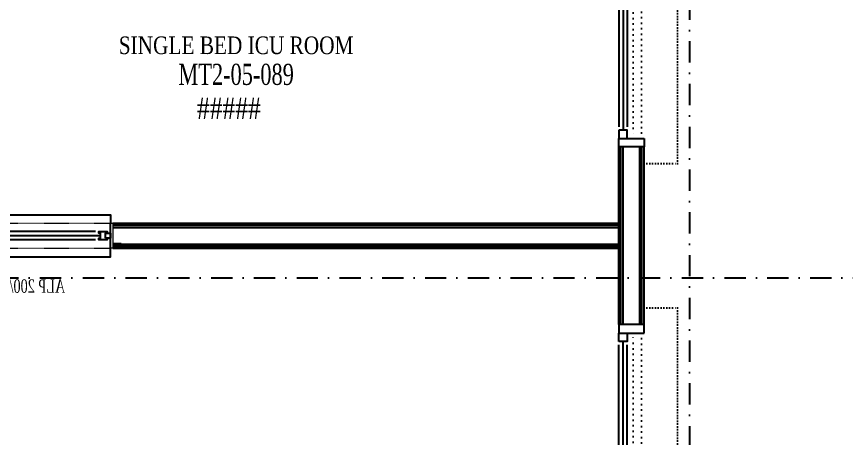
# Model space of a CAD drawing. Header units: inches. Extents: x -772 to 6765, y -813 to 4093.
# Drawn here: x 449 to 943.6, y 1154.2 to 1405.7 of the extents above; entities that cross this region are included whole.
import ezdxf
from ezdxf.enums import TextEntityAlignment as Align

# ---------------------------------------------------------------- set-up
doc = ezdxf.new("R2010")
doc.units = ezdxf.units.IN
doc.header["$MEASUREMENT"] = 0
doc.set_wipeout_variables(frame=1)
for name, pattern in [('Dash', [0.6, 0.3, -0.3]), ('DASHDOT', [25.4, 12.7, -6.35, 0, -6.35]), ('DOT2', [3.175, 0, -3.175])]:
    doc.linetypes.add(name, pattern=pattern)
for name, color, linetype in [('FHM_BEYAZ ALÇIPAN', 7, 'Continuous'), ('H_GAP_Cam', 153, 'Continuous'), ('H_GAP_Denizlik', 81, 'Continuous'), ('H_GAP_Gorunus1', 230, 'Continuous'), ('H_GAP_Kapi_', 120, 'Continuous'), ('H_GAP_KapiIzdusum', 8, 'DOT2'), ('H_GAP_PencereDuvari', 252, 'Continuous'), ('H_GAP_PozKapi', 9, 'Continuous'), ('H_GAP_WipeoutKapi', 255, 'DOT2'), ('H_ROM_MahalEng', 61, 'Continuous'), ('H_ROM_MahalNumarasi', 61, 'Continuous'), ('H_STR_Aks', 250, 'DASHDOT')]:
    doc.layers.add(name, color=color, linetype=linetype)
for name, color, linetype, lineweight in [('H_GAP_Kapi', 120, 'Continuous', 25), ('Sedef İnşaat_Beyaz Alçıpanel', 7, 'Continuous', 18), ('Sedef İnşaat_Beyaz Alçıpanel_İzdüşüm', 7, 'Dash', 18), ('Sedef İnşaat_KDP100', 40, 'Continuous', 18)]:
    doc.layers.add(name, color=color, linetype=linetype, lineweight=lineweight)
doc.styles.add('HG', font='times.ttf')
doc.styles.add('HG_POZ', font='times.ttf')
doc.styles.add('XR_IZM_MH_PLN_04_ROM$0$HG', font='times.ttf')

# ---------------------------------------------------------------- blocks, each defined once
blk = doc.blocks.new('*U44')
at = {"layer": 'H_GAP_PozKapi', "color": 132, "style": 'HG_POZ', "width": 0.7}
blk.add_attdef('KAPIPOZ', text='', height=15, dxfattribs=at).set_placement((156.79, -22.06), align=Align.MIDDLE)
at = {"ltscale": 50}
blk.add_wipeout([(0, 3.5), (320, 3.5), (320, -18.5), (0, -18.5)], dxfattribs=at).dxf.layer = 'H_GAP_WipeoutKapi'
for points in [[(0, -15), (5, -15), (5, 0), (0, 0)], [(155, 0), (160, 0), (160, -5), (155, -5)], [(310, 0), (315, 0), (315, -5), (310, -5)], [(315, -15), (320, -15), (320, 0), (315, 0)], [(10, -13.5), (5, -13.5), (5, -8.5), (10, -8.5)], [(160, -13.5), (155, -13.5), (155, -8.5), (160, -8.5)]]:
    blk.add_lwpolyline(points, close=True)
at = {"layer": 'H_GAP_Cam'}
for p, q in [((162, 0), (308, 0)), ((62, -4.16), (103, -4.16)), ((103, -4.16), (93.83, -0.33)), ((160, -2.5), (310, -2.5)), ((12, -8.5), (153, -8.5)), ((162, -5), (308, -5)), ((10, -11), (155, -11)), ((12, -13.5), (153, -13.5))]:
    blk.add_line(p, q, dxfattribs=at)
at = {"layer": 'H_GAP_Kapi_', "linetype": 'DOT2', "ltscale": 0.5}
blk.add_lwpolyline([(330, -15), (330, -35), (-10, -35), (-10, -15)], dxfattribs=at)
at = {"layer": 'H_GAP_KapiIzdusum', "linetype": 'DOT2'}
blk.add_lwpolyline([(155, -8.5), (315, -8.5), (315, -13.5), (155, -13.5)], dxfattribs=at)
blk = doc.blocks.new('Not_Mahal')
at = {"color": 0, "style": 'XR_IZM_MH_PLN_04_ROM$0$HG', "width": 0.7}
blk.add_attdef('NO', text='', height=18, dxfattribs=at).set_placement((0, 22.5), align=Align.MIDDLE_CENTER)
blk = doc.blocks.new('*U117')
at = {"layer": 'H_GAP_PozKapi', "color": 20, "style": 'HG_POZ', "width": 0.7}
blk.add_attdef('KAPIPOZ', text='', height=15, dxfattribs=at).set_placement((50, -37.5), align=Align.MIDDLE)
at = {"ltscale": 40}
blk.add_wipeout([(0, 8), (200, 8), (200, -23), (0, -23)], dxfattribs=at).dxf.layer = 'H_GAP_WipeoutKapi'
for p, q in [((5.5, -5), (5.5, -5)), ((10.5, -5), (10.5, -5)), ((195, -5), (195, -5))]:
    blk.add_line(p, q)
for points in [[(3, -9), (3, -6), (0, -6), (0, -9)], [(197, -9), (197, -6), (200, -6), (200, -9)]]:
    blk.add_lwpolyline(points, close=True)
for points in [[(2, -9), (2, -10), (7, -10), (7, -9), (6, -9), (6, -6), (7, -6), (7, -5), (2, -5), (2, -6)], [(198.5, -9), (198.5, -10), (193.5, -10), (193.5, -9), (194.5, -9), (194.5, -6), (193.5, -6), (193.5, -5), (198.5, -5), (198.5, -6)]]:
    blk.add_lwpolyline(points)
at = {"layer": 'H_GAP_Cam'}
blk.add_line((6, -7.5), (194.5, -7.5), dxfattribs=at)
at = {"layer": 'H_GAP_Denizlik'}
for points in [[(200, 0), (200, 5), (0, 5), (0, 0)], [(200, -15), (200, -20), (0, -20), (0, -15)]]:
    blk.add_lwpolyline(points, dxfattribs=at)
at = {"layer": 'H_GAP_Gorunus1'}
for p, q in [((9, -5), (191.5, -5)), ((9, -10), (191.5, -10))]:
    blk.add_line(p, q, dxfattribs=at)
at = {"layer": 'H_GAP_PencereDuvari'}
for p, q in [((0, -15), (0, 0)), ((200, -15), (200, 0))]:
    blk.add_line(p, q, dxfattribs=at)
blk = doc.blocks.new('KDP 100')
at = {"layer": 'Sedef İnşaat_KDP100', "linetype": 'Continuous'}
blk.add_lwpolyline([(5, 9.7), (0.35, 9.7), (0.35, 0.3), (5, 0.3), (5, 0), (0, 0), (0, 10), (5, 10)], close=True, dxfattribs=at)

msp = doc.modelspace()

# ---------------------------------------------------------------- linework, layer by layer
at = {"layer": 'FHM_BEYAZ ALÇIPAN'}
for points in [[(808, 892), (808, 1658)], [(809.25, 892), (809.25, 1658)], [(810.5, 892), (810.5, 1658)], [(820.5, 892), (820.5, 1658)], [(821.75, 892), (821.75, 1658)], [(823, 892), (823, 1658)], [(506.286, 1282.5), (808, 1282.5)], [(506.286, 1281.25), (808, 1281.25)], [(506.286, 1280), (808, 1280)], [(506.286, 1270), (808, 1270)], [(506.286, 1268.75), (808, 1268.75)], [(506.286, 1267.5), (808, 1267.5)]]:
    msp.add_lwpolyline(points, dxfattribs=at)
at = {"layer": 'H_STR_Aks'}
msp.add_line((850, 4043.005), (850, -712.77), dxfattribs=at)

# ---------------------------------------------------------------- block references
at = {"layer": 'H_ROM_MahalNumarasi'}
ref = msp.add_blockref('Not_Mahal', (579.859, 1371.244), dxfattribs=dict(at, xscale=0.7, yscale=0.7))
ref.add_attrib('ROOMNAME', 'SINGLE BED ICU ROOM', dxfattribs={"layer": 'H_ROM_MahalEng', "height": 10.5, "style": 'HG', "width": 0.8}).set_placement((579.859, 1388.569), align=Align.MIDDLE_CENTER)
ref.add_attrib('NO', 'MT2-05-089', dxfattribs={"layer": '0', "color": 0, "height": 12.6, "style": 'HG', "width": 0.7}).set_placement((579.859, 1371.244), align=Align.MIDDLE_CENTER)
ref.add_attrib('ALAN', '#####', dxfattribs={"layer": '0', "color": 0, "height": 12.6, "style": 'HG', "width": 0.8}).set_placement((594.559, 1350.944), align=Align.MIDDLE_RIGHT)

# ---------------------------------------------------------------- next in the draw order: block references
at = {"layer": 'H_GAP_Kapi'}
ref = msp.add_blockref('*U117', (505.035, 1282.5), dxfattribs=dict(at, xscale=-1))
ref.add_attrib('KAPIPOZ', 'ALP 200/100', dxfattribs={"layer": 'H_GAP_PozKapi', "color": 20, "height": 8, "style": 'HG_POZ', "text_generation_flag": 2, "width": 0.7}).set_placement((455.035, 1245), align=Align.MIDDLE)
at = {"layer": 'H_GAP_Kapi_'}
ref = msp.add_blockref('*U44', (808, 1648), dxfattribs=dict(at, xscale=-1, rotation=90))
ref.add_attrib('KAPIPOZ', 'OK15 320/220', dxfattribs={"layer": 'H_GAP_PozKapi', "color": 132, "height": 15, "rotation": 450, "style": 'HG_POZ', "width": 0.7}).set_placement((830.058, 1491.221), align=Align.MIDDLE)
ref = msp.add_blockref('*U44', (808, 902), dxfattribs=dict(at, rotation=90))
ref.add_attrib('KAPIPOZ', 'OK15 320/220', dxfattribs={"layer": 'H_GAP_PozKapi', "color": 132, "height": 15, "rotation": 90, "style": 'HG_POZ', "width": 0.7}).set_placement((830.058, 1058.787), align=Align.MIDDLE)

# ---------------------------------------------------------------- next in the draw order: linework, layer by layer
at = {"layer": 'H_STR_Aks'}
msp.add_line((-659.052, 1250), (6664.509, 1250), dxfattribs=at)
at = {"layer": 'Sedef İnşaat_Beyaz Alçıpanel'}
msp.add_lwpolyline([(505.036, 1267.5), (505.036, 1282.5), (506.286, 1282.5), (506.286, 1267.5), (505.036, 1267.5)], dxfattribs=at)
at = {"layer": 'Sedef İnşaat_Beyaz Alçıpanel_İzdüşüm'}
for points in [[(305.036, 1282.5), (505.036, 1282.5)], [(305.036, 1267.5), (505.036, 1267.5)]]:
    msp.add_lwpolyline(points, dxfattribs=at)

# ---------------------------------------------------------------- next in the draw order: block references
at = {"layer": 'Sedef İnşaat_KDP100', "xscale": -1, "rotation": 180}
msp.add_blockref('KDP 100', (506.286, 1280), dxfattribs=at)

doc.saveas('drawing.dxf')
